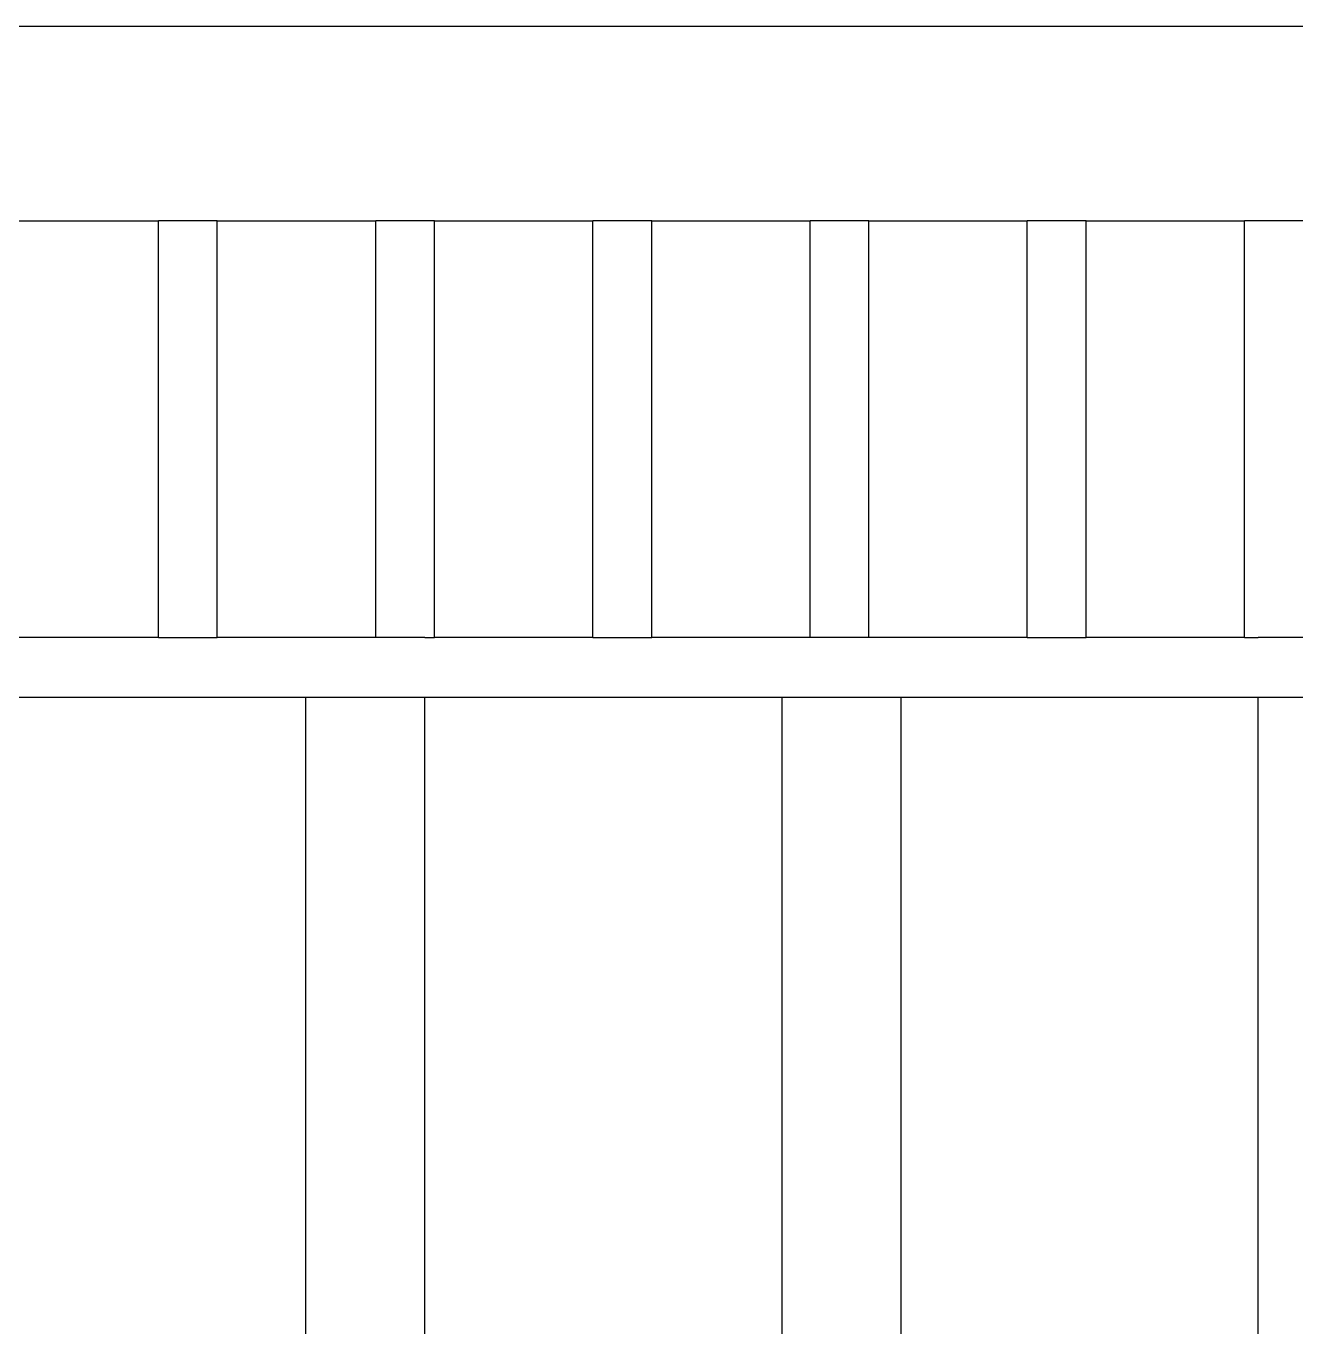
# Model space of a CAD drawing. Extents: x 396092 to 455492, y 17293 to 132793.
# Drawn here: x 410997.2 to 411424, y 60669.3 to 61106.4 of the extents above; entities that cross this region are included whole.
import ezdxf

# ---------------------------------------------------------------- set-up
doc = ezdxf.new("R2010")
doc.units = 0
doc.header["$LTSCALE"] = 1000
doc.header["$MEASUREMENT"] = 0
doc.layers.add('MU', color=34, linetype='Continuous')

msp = doc.modelspace()

# ---------------------------------------------------------------- linework, layer by layer
at = {"layer": 'MU', "color": 37}
for p, q in [((408391.55, 61106.41), (412271.55, 61106.41)), ((410988.51, 61040.95), (411041.73, 61040.95)), ((411061.51, 61040.95), (411041.73, 61040.95)), ((411041.73, 60900.95), (411041.73, 61040.95)), ((411061.51, 60900.95), (411061.51, 61040.95)), ((411061.51, 61040.95), (411114.73, 61040.95)), ((411134.51, 61040.95), (411114.73, 61040.95)), ((411114.73, 60900.95), (411114.73, 61040.95)), ((411134.51, 60900.95), (411134.51, 61040.95)), ((411134.51, 61040.95), (411187.73, 61040.95)), ((411207.51, 61040.95), (411187.73, 61040.95)), ((411187.73, 60900.95), (411187.73, 61040.95)), ((411207.51, 60900.95), (411207.51, 61040.95)), ((411207.51, 61040.95), (411260.73, 61040.95)), ((411280.51, 61040.95), (411260.73, 61040.95)), ((411260.73, 60900.95), (411260.73, 61040.95)), ((411280.51, 60900.95), (411280.51, 61040.95)), ((411280.51, 61040.95), (411333.73, 61040.95)), ((411353.51, 61040.95), (411333.73, 61040.95)), ((411333.73, 60900.95), (411333.73, 61040.95)), ((411353.51, 60900.95), (411353.51, 61040.95)), ((411353.51, 61040.95), (411406.73, 61040.95)), ((411426.51, 61040.95), (411406.73, 61040.95)), ((411406.73, 60900.95), (411406.73, 61040.95)), ((411041.73, 60900.95), (410988.51, 60900.95)), ((411041.73, 60900.95), (411061.51, 60900.95)), ((411091.3, 60900.95), (411061.51, 60900.95)), ((411114.73, 60900.95), (411091.3, 60900.95)), ((411131.3, 60900.95), (411114.73, 60900.95)), ((411131.3, 60900.95), (411134.51, 60900.95)), ((411187.73, 60900.95), (411134.51, 60900.95)), ((411187.73, 60900.95), (411207.51, 60900.95)), ((411251.3, 60900.95), (411207.51, 60900.95)), ((411260.73, 60900.95), (411251.3, 60900.95)), ((411280.51, 60900.95), (411260.73, 60900.95)), ((411291.3, 60900.95), (411280.51, 60900.95)), ((411333.73, 60900.95), (411291.3, 60900.95)), ((411333.73, 60900.95), (411353.51, 60900.95)), ((411406.73, 60900.95), (411353.51, 60900.95)), ((411406.73, 60900.95), (411411.3, 60900.95)), ((411426.51, 60900.95), (411411.3, 60900.95)), ((410971.3, 60880.95), (411091.3, 60880.95)), ((411091.3, 60413.31), (411091.3, 60880.95)), ((411091.3, 60880.95), (411131.3, 60880.95)), ((411131.3, 60420.64), (411131.3, 60880.95)), ((411131.3, 60880.95), (411251.3, 60880.95)), ((411251.3, 60437.15), (411251.3, 60880.95)), ((411251.3, 60880.95), (411291.3, 60880.95)), ((411291.3, 60440.12), (411291.3, 60880.95)), ((411291.3, 60880.95), (411411.3, 60880.95)), ((411411.3, 60443.2), (411411.3, 60880.95)), ((411411.3, 60880.95), (411451.3, 60880.95))]:
    msp.add_line(p, q, dxfattribs=at)

doc.saveas('drawing.dxf')
